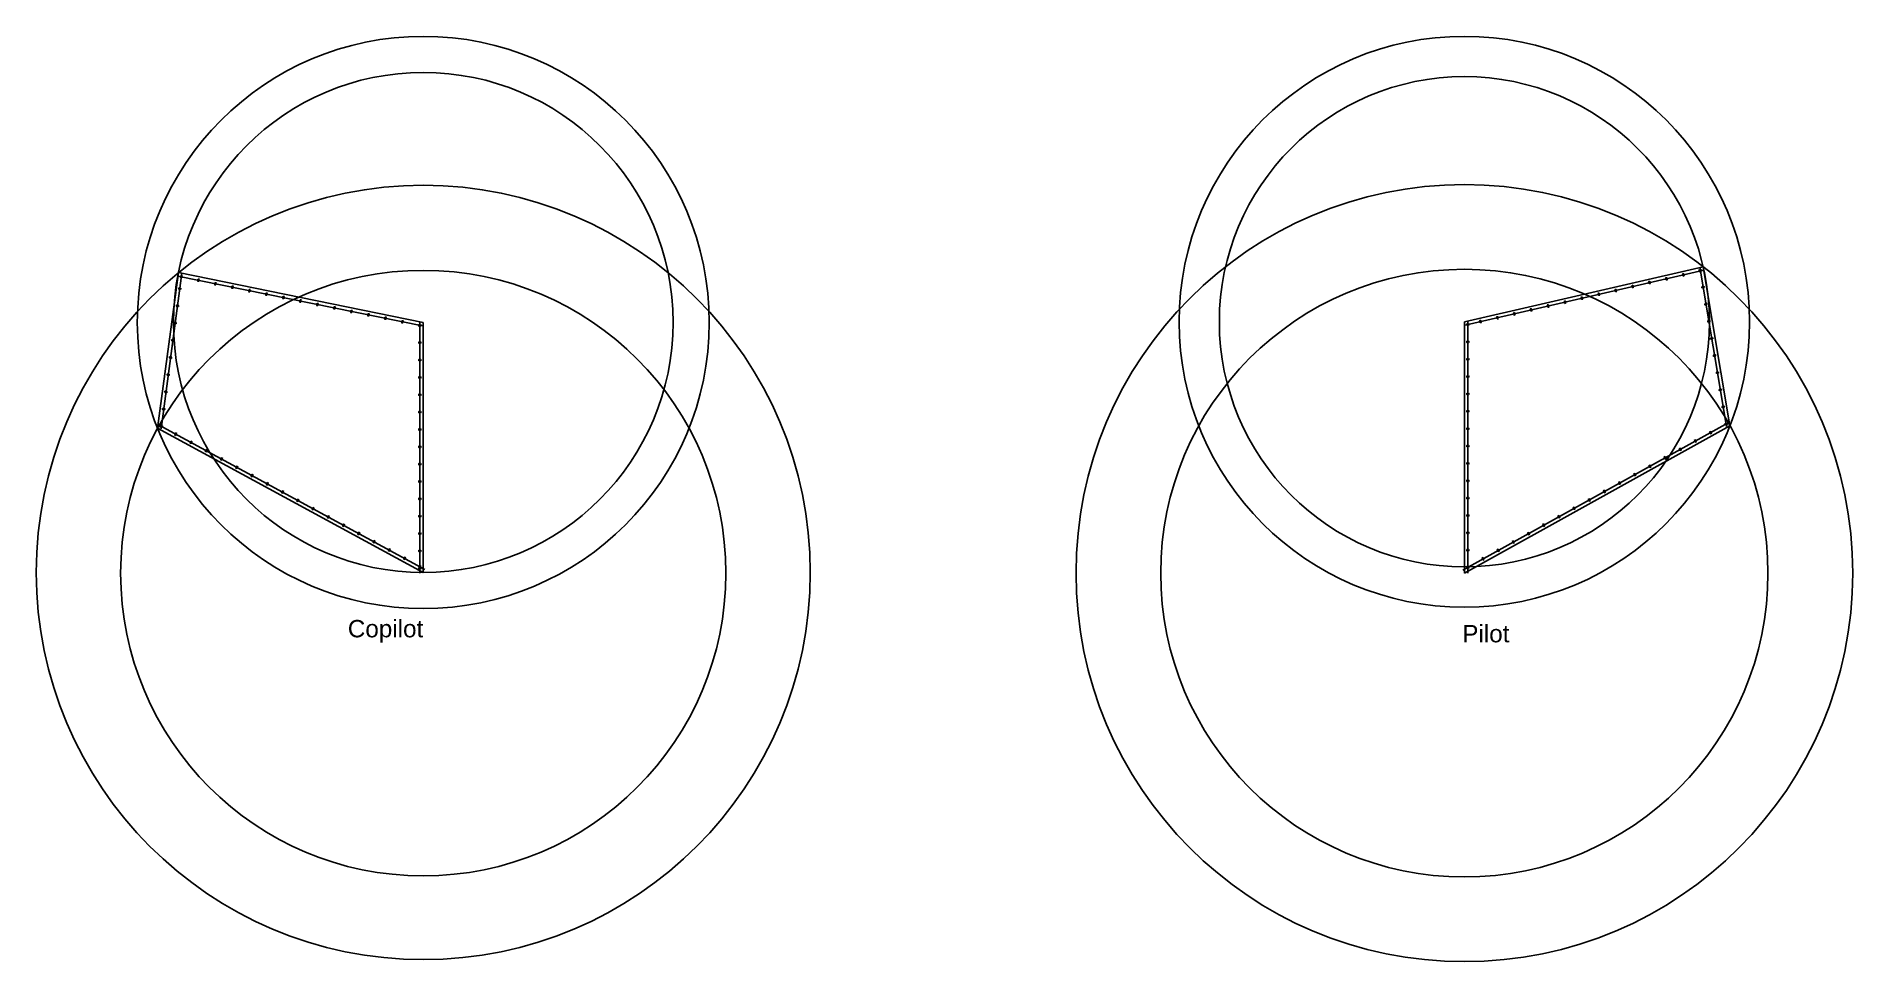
# Model space of a CAD drawing. Header units: millimetres. Extents: x -4115 to 1119, y -1119 to 1546.
import ezdxf
from ezdxf.enums import TextEntityAlignment as Align

# ---------------------------------------------------------------- set-up
doc = ezdxf.new("R2010")
doc.units = ezdxf.units.MM
doc.layers.get('0').update_dxf_attribs({"lineweight": 25})
doc.layers.add('sketch', color=1, linetype='Continuous', lineweight=25)
doc.styles.add('textstyle3', font='')
doc.styles.get('textstyle3').set_extended_font_data('Liberation Sans')

msp = doc.modelspace()

# ---------------------------------------------------------------- linework, layer by layer
for p, q in [((-3705.6, 865.4), (-3765.6, 417.4)), ((-3000, 722), (-3705.6, 865.4)), ((0, 724), (688, 882.5)), ((765.3, 424.1), (688, 882.5)), ((-3000, 2), (-3000, 722)), ((0, 0), (0, 724)), ((0, 0), (765.3, 424.1)), ((-3765.6, 417.4), (-3000, 2))]:
    msp.add_line(p, q)
for centre in [(-3697.1, 853.4), (-3648.1, 843.5), (533.7, 836.7), (582.4, 847.9), (631.2, 859.2), (679.9, 870.4), (-3701.7, 819.3), (-3599.1, 833.5), (-3550.1, 823.6), (-3501.1, 813.6), (-3452.1, 803.6), (-3403.1, 793.7), (-3354.1, 783.7), (338.8, 791.8), (387.5, 803), (436.3, 814.3), (485, 825.5), (687.7, 823.9), (-3708.3, 769.8), (-3305.1, 773.8), (-3256.1, 763.8), (-3207.1, 753.9), (-3158.1, 743.9), (-3109.1, 734), (95.2, 735.7), (143.9, 746.9), (192.6, 758.1), (241.4, 769.4), (290.1, 780.6), (696.1, 774.5), (-3714.9, 720.2), (-3060.1, 724), (-3010, 713.8), (10, 716), (46.5, 724.4), (704.4, 725.2), (-3721.6, 670.7), (-3010, 663.8), (10, 666), (712.7, 675.9), (721, 626.6), (-3728.2, 621.1), (-3010, 613.8), (10, 616), (729.3, 577.3), (-3741.5, 522), (-3734.9, 571.6), (-3010, 563.8), (10, 566), (737.7, 528), (-3748.2, 472.4), (-3010, 513.8), (10, 516), (746, 478.7), (-3754.8, 422.9), (-3010, 463.8), (10, 466), (754.3, 429.4), (-3713.2, 400.3), (-3669.2, 376.5), (-3010, 413.8), (-3010, 363.8), (10, 416), (10, 366), (666, 380.5), (709.7, 404.7), (-3625.3, 352.6), (-3581.3, 328.8), (-3010, 313.8), (10, 316), (578.5, 332), (622.3, 356.3), (-3537.4, 304.9), (-3493.4, 281.1), (-3010, 263.8), (10, 266), (447.3, 259.3), (491.1, 283.6), (534.8, 307.8), (-3449.5, 257.2), (-3405.5, 233.4), (-3361.6, 209.6), (-3010, 213.8), (10, 216), (359.9, 210.9), (403.6, 235.1), (-3317.6, 185.7), (-3273.7, 161.9), (-3010, 163.8), (10, 166), (272.4, 162.4), (316.1, 186.6), (-3229.7, 138), (-3185.8, 114.2), (-3010, 113.8), (10, 116), (184.9, 113.9), (228.7, 138.1), (-3141.8, 90.3), (-3097.9, 66.5), (-3010, 63.8), (10, 66), (97.5, 65.4), (141.2, 89.7), (-3053.9, 42.6), (-3010, 18.8), (10, 17), (53.7, 41.2)]:
    msp.add_circle(centre, 2.6)
at = {"layer": 'sketch'}
for p, q in [((-3695.7, 864), (-3755.7, 416)), ((-3002, 712.2), (-3707.6, 855.6)), ((-3696.1, 858.3), (-3698.1, 848.5)), ((-3647.1, 848.4), (-3649.1, 838.6)), ((-3598.1, 838.4), (-3600.1, 828.6)), ((2.2, 714.3), (690.2, 872.8)), ((534.8, 831.8), (532.6, 841.6)), ((583.6, 843.1), (581.3, 852.8)), ((632.3, 854.3), (630, 864)), ((684.3, 874), (674.5, 872.3)), ((755.5, 422.4), (678.1, 880.9)), ((681, 865.5), (678.8, 875.3)), ((-3706.6, 820), (-3696.7, 818.7)), ((-3549.1, 828.5), (-3551.1, 818.7)), ((-3500.1, 818.5), (-3502.1, 808.7)), ((-3451.1, 808.5), (-3453.1, 798.7)), ((-3402.1, 798.6), (-3404.1, 788.8)), ((-3353.1, 788.6), (-3355.1, 778.8)), ((291.2, 775.7), (289, 785.5)), ((339.9, 786.9), (337.7, 796.7)), ((388.7, 798.2), (386.4, 807.9)), ((437.4, 809.4), (435.1, 819.1)), ((486.1, 820.6), (483.9, 830.4)), ((692.7, 824.7), (682.8, 823)), ((-3713.3, 770.4), (-3703.3, 769.1)), ((-3304.1, 778.7), (-3306.1, 768.9)), ((-3255.1, 768.7), (-3257.1, 758.9)), ((-3206.1, 758.8), (-3208.1, 749)), ((-3157.1, 748.8), (-3159.1, 739)), ((-3108.1, 738.9), (-3110.1, 729.1)), ((96.3, 730.8), (94.1, 740.5)), ((145, 742), (142.8, 751.8)), ((193.8, 753.3), (191.5, 763)), ((242.5, 764.5), (240.2, 774.2)), ((701, 775.4), (691.1, 773.7)), ((-3719.9, 720.9), (-3710, 719.6)), ((-3059.1, 728.9), (-3061.1, 719.1)), ((-3005, 713.8), (-3015, 713.8)), ((-3010.1, 719), (-3012.1, 709.2)), ((-3010, 0), (-3010, 722)), ((15, 716), (5, 716)), ((10, 0), (10, 724)), ((47.6, 719.6), (45.4, 729.3)), ((709.3, 726.1), (699.4, 724.4)), ((-3726.5, 671.3), (-3716.6, 670)), ((-3005, 663.8), (-3015, 663.8)), ((15, 666), (5, 666)), ((717.6, 676.8), (707.8, 675.1)), ((-3733.2, 621.8), (-3723.3, 620.4)), ((-3005, 613.8), (-3015, 613.8)), ((15, 616), (5, 616)), ((726, 627.5), (716.1, 625.8)), ((734.3, 578.2), (724.4, 576.5)), ((-3739.8, 572.2), (-3729.9, 570.9)), ((-3005, 563.8), (-3015, 563.8)), ((15, 566), (5, 566)), ((742.6, 528.9), (732.7, 527.2)), ((-3753.1, 473.1), (-3743.2, 471.8)), ((-3746.5, 522.7), (-3736.6, 521.3)), ((-3005, 513.8), (-3015, 513.8)), ((15, 516), (5, 516)), ((750.9, 479.6), (741.1, 477.9)), ((-3760.9, 426.2), (-2995.2, 10.8)), ((-3759.8, 423.5), (-3749.8, 422.2)), ((-3759.5, 419.7), (-3754.7, 428.5)), ((-3005, 463.8), (-3015, 463.8)), ((-4.8, 8.7), (760.5, 432.9)), ((15, 466), (5, 466)), ((759.2, 430.3), (749.4, 428.6)), ((755.9, 424.6), (751.1, 433.3)), ((-3715.6, 395.9), (-3710.8, 404.7)), ((-3671.6, 372.1), (-3666.8, 380.9)), ((-3005, 413.8), (-3015, 413.8)), ((15, 416), (5, 416)), ((668.4, 376.1), (663.6, 384.9)), ((712.2, 400.4), (707.3, 409.1)), ((-3627.7, 348.2), (-3622.9, 357)), ((-3583.7, 324.4), (-3578.9, 333.2)), ((-3005, 363.8), (-3015, 363.8)), ((15, 366), (5, 366)), ((15, 316), (5, 316)), ((581, 327.7), (576.1, 336.4)), ((624.7, 351.9), (619.9, 360.6)), ((-3539.8, 300.5), (-3535, 309.3)), ((-3495.8, 276.7), (-3491.1, 285.5)), ((-3005, 313.8), (-3015, 313.8)), ((-3005, 263.8), (-3015, 263.8)), ((15, 266), (5, 266)), ((449.8, 255), (444.9, 263.7)), ((493.5, 279.2), (488.7, 287.9)), ((537.2, 303.4), (532.4, 312.2)), ((-3451.9, 252.8), (-3447.1, 261.6)), ((-3407.9, 229), (-3403.2, 237.8)), ((-3364, 205.2), (-3359.2, 213.9)), ((-3005, 213.8), (-3015, 213.8)), ((15, 216), (5, 216)), ((362.3, 206.5), (357.4, 215.2)), ((406, 230.7), (401.2, 239.5)), ((-3320, 181.3), (-3315.3, 190.1)), ((-3276.1, 157.5), (-3271.3, 166.3)), ((-3005, 163.8), (-3015, 163.8)), ((15, 166), (5, 166)), ((274.8, 158), (270, 166.8)), ((318.6, 182.2), (313.7, 191)), ((-3232.1, 133.6), (-3227.4, 142.4)), ((-3188.2, 109.8), (-3183.4, 118.6)), ((-3005, 113.8), (-3015, 113.8)), ((15, 116), (5, 116)), ((187.4, 109.5), (182.5, 118.3)), ((231.1, 133.8), (226.2, 142.5)), ((-3144.2, 85.9), (-3139.5, 94.7)), ((-3100.3, 62.1), (-3095.5, 70.9)), ((-3005, 63.8), (-3015, 63.8)), ((15, 66), (5, 66)), ((99.9, 61.1), (95, 69.8)), ((143.6, 85.3), (138.8, 94.1)), ((-3056.3, 38.3), (-3051.6, 47)), ((-3005, 13.8), (-3015, 13.8)), ((-3012.4, 14.4), (-3007.6, 23.2)), ((15, 16), (5, 16)), ((12.4, 12.6), (7.6, 21.3)), ((56.2, 36.8), (51.3, 45.6))]:
    msp.add_line(p, q, dxfattribs=at)
at = {"layer": 'sketch', "flags": 128}
for points in [[(-2176, 722, 1), (-3824, 722, 1)], [(822, 724, 1), (-822, 724, 1)], [(-2280, 722, 1), (-3720, 722, 1)], [(706, 724, 1), (-706, 724, 1)], [(-1885, 2, 1), (-4115, 2, 1)], [(1119, 0, 1), (-1119, 0, 1)], [(-2128, 0, 1), (-3872, 0, 1)], [(875, 0, 1), (-875, 0, 1)]]:
    msp.add_lwpolyline(points, format="xyb", close=True, dxfattribs=at)

# ---------------------------------------------------------------- texts
at = {"layer": 'sketch', "style": 'textstyle3'}
msp.add_text('Copilot', height=50, dxfattribs=at).set_placement((-3000, -184.9), align=Align.RIGHT)
msp.add_text('Pilot', height=50, dxfattribs=at).set_placement((-6, -199.3))

doc.saveas('drawing.dxf')
